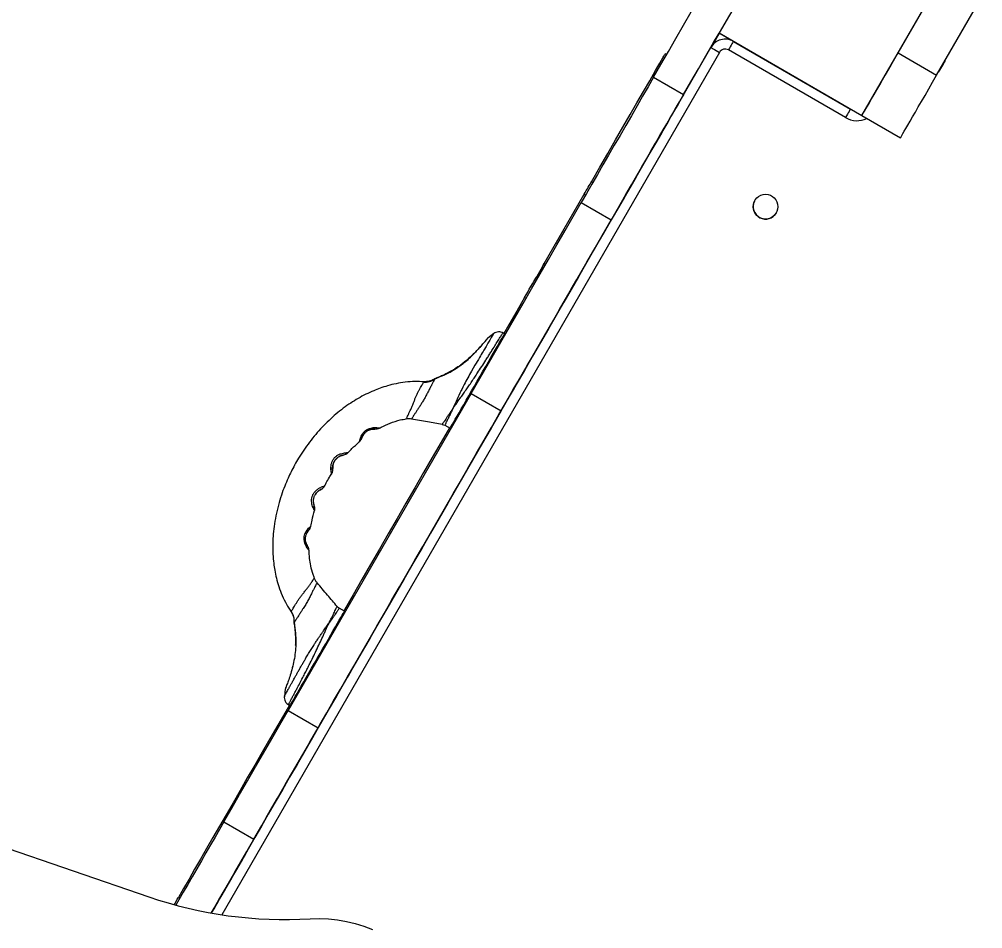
# Model space of a CAD drawing. Header units: millimetres. Extents: x -9848 to 7178, y -5300 to 6667.
# Drawn here: x -106 to 478, y -918 to -366 of the extents above; entities that cross this region are included whole.
import ezdxf

# ---------------------------------------------------------------- set-up
doc = ezdxf.new("R2010")
doc.units = ezdxf.units.MM
for name, color, linetype in [('DIKOM_ОБЪЕКТ', 7, 'Continuous'), ('DIKOM_РАЗМЕР_ЗОНА', 7, 'Continuous'), ('DIKOM_РАЗМЕР_ОБЪЕКТА', 7, 'Continuous')]:
    doc.layers.add(name, color=color, linetype=linetype)
doc.styles.add('style1', font='arial.ttf', dxfattribs={"width": 0.8})
doc.dimstyles.new('1-50', dxfattribs={"dimtxt": 300, "dimasz": 200, "dimexe": 100, "dimexo": 0, "dimgap": 100, "dimtad": 0, "dimdec": 0, "dimtxsty": 'style1', "dimcen": 0, "dimclrd": 7, "dimclre": 7, "dimadec": 1, "dimazin": 2, "dimtfac": 1, "dimtdec": 0, "dimtmove": 1, "dimatfit": 3, "dimfxl": 0, "dimlwd": 25, "dimlwe": 18, "dimarcsym": 0})

# ---------------------------------------------------------------- blocks, each defined once
blk = doc.blocks.new('*D21')
at = {"layer": 'Defpoints', "color": 0, "transparency": 16777216}
for p in [(4614.21, 781.12), (-7848.5, -207.21), (-7848.5, -4134.17)]:
    blk.add_point(p, dxfattribs=at)
at = {"layer": 'DIKOM_РАЗМЕР_ОБЪЕКТА', "color": 7, "lineweight": 18, "transparency": 16777216}
for p, q in [((4614.21, 781.12), (4614.21, -4234.17)), ((-7848.5, -207.21), (-7848.5, -4234.17))]:
    blk.add_line(p, q, dxfattribs=at)
at = {"layer": 'DIKOM_РАЗМЕР_ОБЪЕКТА', "color": 7, "lineweight": 25, "transparency": 16777216}
for p, q in [((-7648.5, -4134.17), (-2616.89, -4134.17)), ((4414.21, -4134.17), (-1537.11, -4134.17))]:
    blk.add_line(p, q, dxfattribs=at)
at = {"layer": 'DIKOM_РАЗМЕР_ОБЪЕКТА', "color": 7, "transparency": 16777216}
for points in [[(-7648.5, -4100.84), (-7648.5, -4167.51), (-7848.5, -4134.17)], [(4414.21, -4100.84), (4414.21, -4167.51), (4614.21, -4134.17)]]:
    blk.add_solid(points, dxfattribs=at)
at = {"layer": 'DIKOM_РАЗМЕР_ОБЪЕКТА', "color": 0, "transparency": 16777216, "insert": (-2077, -4134.17), "char_height": 300, "attachment_point": 5, "style": 'style1'}
blk.add_mtext('12450', dxfattribs=at)
blk = doc.blocks.new('*D19')
at = {"layer": 'Defpoints', "color": 0, "transparency": 16777216}
for p in [(6614.21, 297.4), (-9848.5, -323.22), (6614.21, -5102.94)]:
    blk.add_point(p, dxfattribs=at)
at = {"layer": 'DIKOM_РАЗМЕР_ЗОНА', "color": 7, "lineweight": 18, "transparency": 16777216}
for p, q in [((6614.21, 297.4), (6614.21, -5202.94)), ((-9848.5, -323.22), (-9848.5, -5202.94))]:
    blk.add_line(p, q, dxfattribs=at)
at = {"layer": 'DIKOM_РАЗМЕР_ЗОНА', "color": 7, "lineweight": 25, "transparency": 16777216}
for p, q in [((-9648.5, -5102.94), (-2606.89, -5102.94)), ((6414.21, -5102.94), (-1527.11, -5102.94))]:
    blk.add_line(p, q, dxfattribs=at)
at = {"layer": 'DIKOM_РАЗМЕР_ЗОНА', "color": 7, "transparency": 16777216}
for points in [[(-9648.5, -5069.6), (-9648.5, -5136.27), (-9848.5, -5102.94)], [(6414.21, -5069.6), (6414.21, -5136.27), (6614.21, -5102.94)]]:
    blk.add_solid(points, dxfattribs=at)
at = {"layer": 'DIKOM_РАЗМЕР_ЗОНА', "color": 0, "transparency": 16777216, "insert": (-2067, -5102.94), "char_height": 300, "attachment_point": 5, "style": 'style1'}
blk.add_mtext('16450', dxfattribs=at)

msp = doc.modelspace()

# ---------------------------------------------------------------- linework, layer by layer
at = {"layer": 'DIKOM_ОБЪЕКТ', "color": 7, "linetype": 'Continuous', "lineweight": 15}
for p, q in [((426.64, -386.88), (658.79, 15.22)), ((450.02, -400.38), (678.18, -5.19)), ((368.15, -288.17), (318.15, -374.78)), ((404.76, -424.78), (454.76, -338.17)), ((318.1, -374.87), (313.12, -383.5)), ((318.15, -374.78), (318.1, -374.87)), ((318.1, -374.87), (326.62, -379.78)), ((318.15, -374.78), (404.76, -424.78)), ((10.27, -908.06), (313.11, -383.52)), ((394.78, -426.06), (323.77, -385.06)), ((326.77, -379.86), (397.78, -420.86)), ((318.3, -386.52), (16.6, -909.09)), ((286.27, -388), (285.41, -387.5)), ((426.64, -386.88), (450.02, -400.38)), ((278.39, -401.64), (296.58, -412.14)), ((279.63, -397.51), (280.49, -398.01)), ((294.58, -415.62), (294.58, -415.62)), ((404.76, -424.78), (404.71, -424.87)), ((404.71, -424.86), (404.75, -424.79)), ((404.71, -424.86), (428.09, -438.36)), ((404.75, -424.79), (428.13, -438.29)), ((428.09, -438.36), (428.13, -438.29)), ((240.68, -464.97), (241.54, -465.47)), ((212.16, -514.37), (236.34, -472.48)), ((236.34, -472.48), (237.21, -472.98)), ((234.56, -477.56), (252.75, -488.06)), ((211.75, -515.07), (212.62, -515.57)), ((213.02, -514.87), (212.16, -514.37)), ((208.43, -522.82), (207.57, -522.32)), ((200.24, -535.01), (201.1, -535.51)), ((181.48, -556.94), (177.88, -559.69)), ((188.03, -557.17), (187.02, -556.58)), ((139.03, -586.38), (139.24, -586.11)), ((167.75, -593.29), (56.82, -785.43)), ((167.75, -593.29), (185.93, -603.79)), ((185.93, -603.79), (75, -795.93)), ((156.66, -602.49), (156.59, -602.61)), ((131.84, -608.55), (131.84, -608.54)), ((150.27, -611.96), (151.89, -612.51)), ((150.28, -611.92), (150.29, -611.9)), ((151.88, -612.51), (155.03, -614.32)), ((100.18, -622.34), (100.18, -622.32)), ((84.9, -634.37), (84.81, -634.53)), ((84.89, -634.36), (85.25, -633.84)), ((68.31, -677.58), (68.95, -676.62)), ((70.6, -673.62), (70.55, -673.66)), ((74.42, -708), (74.43, -707.98)), ((86.57, -722.27), (86.56, -722.28)), ((91.03, -725.17), (87.88, -723.36)), ((60.56, -732.52), (60.52, -732.2)), ((81.67, -732.38), (81.6, -732.5)), ((61.36, -745), (61.33, -745.95)), ((59.52, -758.47), (59.3, -759.44)), ((55.14, -772.27), (54.56, -776.76)), ((57.02, -781.75), (58.03, -782.33)), ((56.82, -785.43), (75, -795.93)), ((-173.34, -848.13), (-27.69, -898.24)), ((17.94, -852.77), (36.12, -863.27)), ((-9.69, -898.62), (-8.83, -899.12))]:
    msp.add_line(p, q, dxfattribs=at)
at = {"layer": 'DIKOM_ОБЪЕКТ', "color": 7, "linetype": 'Continuous', "lineweight": 15, "flags": 128}
for points in [[(278.39, -401.64), (282.88, -393.88), (287.41, -386.02), (291.99, -378.1), (296.6, -370.1), (301.25, -362.05), (305.93, -353.95), (310.62, -345.82), (315.34, -337.66)], [(296.58, -412.14), (301.06, -404.38), (305.6, -396.53), (310.18, -388.6), (314.79, -380.6), (318.15, -374.79)], [(313.11, -383.52), (313.21, -383.58), (313.5, -383.75), (313.98, -384.03), (314.63, -384.4), (315.42, -384.86), (316.31, -385.38), (317.29, -385.94), (318.3, -386.52)], [(326.77, -379.86), (326.71, -379.96), (326.54, -380.26), (326.26, -380.74), (325.89, -381.39), (325.43, -382.17), (324.91, -383.07), (324.35, -384.05), (323.77, -385.06)], [(279.63, -397.51), (281.01, -395.12), (282.21, -393.04), (283.22, -391.3), (284.04, -389.87), (284.67, -388.78), (285.11, -388.02), (285.35, -387.6), (285.41, -387.5)], [(404.75, -424.79), (404.84, -424.63), (405.12, -424.15), (405.58, -423.35), (406.22, -422.24), (407.04, -420.81), (408.04, -419.08), (409.22, -417.05), (410.56, -414.73), (412.06, -412.12), (413.72, -409.24), (415.54, -406.1), (417.5, -402.71), (419.6, -399.07), (421.82, -395.22), (424.17, -391.15), (426.64, -386.88)], [(451.1, -398.52), (451.19, -398.36), (451.44, -397.91), (451.85, -397.21), (452.37, -396.32), (452.95, -395.31), (453.54, -394.28), (454.1, -393.32), (454.56, -392.51), (454.9, -391.93), (455.07, -391.63), (455.07, -391.63), (454.9, -391.93), (454.56, -392.51), (454.1, -393.32), (453.54, -394.28), (452.95, -395.31), (452.37, -396.32), (451.85, -397.21), (451.44, -397.91), (451.19, -398.36), (451.1, -398.52)], [(451.13, -398.46), (451.22, -398.3), (451.48, -397.86), (451.88, -397.15), (452.4, -396.26), (452.98, -395.25), (453.57, -394.22), (454.13, -393.26), (454.59, -392.45), (454.93, -391.87), (455.11, -391.57), (455.11, -391.57), (454.93, -391.87), (454.59, -392.46), (454.13, -393.26), (453.57, -394.22), (452.98, -395.25), (452.4, -396.26), (451.88, -397.15), (451.48, -397.86), (451.22, -398.3), (451.13, -398.46)], [(278.39, -401.64), (275.1, -407.34), (271.76, -413.13), (268.37, -419), (264.95, -424.92), (261.51, -430.89), (258.06, -436.87), (254.61, -442.84), (251.17, -448.8), (247.75, -454.71), (244.38, -460.56), (241.04, -466.34), (237.77, -472.01), (234.56, -477.56)], [(240.68, -464.97), (245.75, -456.19), (250.64, -447.72), (255.34, -439.57), (259.86, -431.75), (264.2, -424.24), (268.34, -417.06), (272.3, -410.21), (276.06, -403.69), (279.63, -397.51)], [(428.13, -438.29), (428.22, -438.13), (428.5, -437.65), (428.96, -436.85), (429.6, -435.74), (430.43, -434.31), (431.43, -432.58), (432.6, -430.55), (433.94, -428.23), (435.44, -425.62), (437.11, -422.74), (438.92, -419.6), (440.88, -416.21), (442.98, -412.57), (445.21, -408.72), (447.56, -404.65), (450.02, -400.38)], [(238.25, -513.17), (242.5, -505.81), (246.62, -498.68), (250.6, -491.79), (254.43, -485.14), (258.12, -478.75), (261.66, -472.62), (265.05, -466.75), (268.28, -461.16), (271.36, -455.83), (274.27, -450.78), (277.02, -446.02), (279.61, -441.54), (282.03, -437.35), (284.28, -433.46), (286.35, -429.86), (288.26, -426.56), (289.99, -423.57), (291.54, -420.88), (292.91, -418.5), (294.11, -416.43), (295.12, -414.67), (295.96, -413.23), (296.61, -412.1)], [(296.58, -412.14), (293.29, -417.84), (289.95, -423.63), (286.56, -429.5), (283.14, -435.42), (279.7, -441.39), (276.24, -447.37), (272.79, -453.34), (269.36, -459.3), (265.94, -465.21), (262.56, -471.06), (259.23, -476.84), (255.95, -482.51), (252.75, -488.06)], [(296.61, -412.1), (296.77, -411.82), (296.81, -411.75), (296.73, -411.88), (296.54, -412.22), (296.22, -412.77), (295.79, -413.52), (295.24, -414.47), (294.58, -415.62)], [(294.58, -415.62), (292.93, -418.48), (291.11, -421.63), (289.12, -425.06), (286.97, -428.78), (284.67, -432.78), (282.2, -437.06), (279.58, -441.6), (276.8, -446.41), (273.88, -451.47), (270.81, -456.79), (267.59, -462.36), (264.24, -468.16), (260.75, -474.2), (257.13, -480.47), (253.38, -486.96), (249.51, -493.67), (245.52, -500.58), (241.42, -507.69), (237.21, -514.98), (232.89, -522.46), (228.47, -530.12), (223.95, -537.94), (219.35, -545.92), (214.66, -554.04), (209.89, -562.3), (205.04, -570.69), (200.13, -579.21), (195.15, -587.83), (190.11, -596.55), (185.03, -605.36), (179.89, -614.26), (174.71, -623.23), (169.5, -632.25), (164.26, -641.33), (158.99, -650.45), (153.71, -659.6), (148.42, -668.77), (143.12, -677.95), (137.82, -687.14), (132.52, -696.31), (127.24, -705.46), (121.97, -714.58), (116.73, -723.65), (111.52, -732.68), (106.34, -741.65), (101.21, -750.54), (96.12, -759.36), (91.08, -768.08), (86.1, -776.7), (81.19, -785.21), (76.35, -793.6), (71.58, -801.87), (66.89, -809.99), (62.28, -817.97), (57.77, -825.79), (53.35, -833.44), (49.03, -840.92), (44.81, -848.22), (40.71, -855.33), (36.72, -862.24), (32.85, -868.94), (29.1, -875.43), (25.48, -881.7), (22, -887.74), (18.64, -893.55), (15.43, -899.11), (12.36, -904.43), (10.27, -908.06)], [(397.78, -420.86), (397.72, -420.96), (397.55, -421.26), (397.27, -421.74), (396.9, -422.39), (396.45, -423.17), (395.93, -424.07), (395.37, -425.05), (394.78, -426.06)], [(236.34, -472.48), (237, -471.35), (237.64, -470.24), (238.26, -469.16), (238.85, -468.14), (239.39, -467.2), (239.88, -466.35), (240.32, -465.6), (240.68, -464.97)], [(167.75, -593.29), (173.02, -584.16), (178.29, -575.04), (183.55, -565.92), (188.81, -556.81), (194.04, -547.74), (199.26, -538.71), (204.44, -529.73), (209.59, -520.81), (214.7, -511.97), (219.75, -503.21), (224.75, -494.55), (229.69, -486), (234.56, -477.56)], [(185.93, -603.79), (191.2, -594.66), (196.47, -585.54), (201.74, -576.42), (206.99, -567.31), (212.23, -558.24), (217.45, -549.21), (222.63, -540.23), (227.78, -531.31), (232.88, -522.47), (237.94, -513.71), (242.94, -505.05), (247.88, -496.5), (252.75, -488.06)], [(48.02, -842.66), (51.14, -837.26), (54.39, -831.64), (57.76, -825.8), (61.25, -819.75), (64.86, -813.5), (68.58, -807.06), (72.4, -800.44), (76.32, -793.64), (80.34, -786.68), (84.45, -779.56), (88.64, -772.31), (92.91, -764.92), (97.25, -757.4), (101.65, -749.78), (106.11, -742.05), (110.62, -734.23), (115.18, -726.33), (119.78, -718.37), (124.41, -710.34), (129.07, -702.27), (133.75, -694.17), (138.44, -686.04), (143.14, -677.91), (147.84, -669.77), (152.53, -661.64), (157.21, -653.54), (161.87, -645.47), (166.5, -637.45), (171.1, -629.48), (175.66, -621.58), (180.17, -613.77), (184.64, -606.04), (189.04, -598.41), (193.38, -590.9), (197.64, -583.51), (201.83, -576.25), (205.94, -569.14), (209.96, -562.18), (213.88, -555.39), (217.7, -548.76), (221.42, -542.32), (225.03, -536.08), (228.52, -530.03), (231.89, -524.19), (235.14, -518.57), (238.25, -513.17)], [(211.75, -515.07), (209.99, -518.12), (208.41, -520.86), (207.57, -522.32)], [(211.75, -515.07), (212.05, -514.56), (212.16, -514.37), (212.16, -514.37)], [(200.24, -535.01), (201.14, -533.45), (202.1, -531.79), (203.08, -530.09), (204.04, -528.43), (204.94, -526.87), (205.75, -525.47), (206.44, -524.28), (206.98, -523.34), (207.35, -522.69), (207.54, -522.36), (207.57, -522.32)], [(200.24, -535.01), (195.46, -543.3), (190.6, -551.72), (187.59, -556.92)], [(155.03, -614.32), (155.03, -614.32), (155.12, -614.17), (155.39, -613.7), (155.83, -612.92), (156.45, -611.85), (157.24, -610.49), (158.18, -608.86), (159.27, -606.98), (160.49, -604.86), (161.83, -602.54), (163.28, -600.03), (164.82, -597.36), (166.43, -594.57), (168.1, -591.68), (169.8, -588.73), (171.53, -585.74), (173.25, -582.75), (174.96, -579.8), (176.63, -576.91), (178.24, -574.12), (179.78, -571.45), (181.23, -568.94), (182.57, -566.62), (183.79, -564.5), (184.88, -562.62), (185.82, -560.99), (186.6, -559.63), (187.22, -558.56), (187.67, -557.79), (187.94, -557.32), (188.03, -557.17)], [(181.48, -556.94), (181.47, -556.95), (181.4, -557.07), (181.16, -557.47), (180.62, -558.37), (180.02, -559.38), (179.15, -560.83), (177.97, -562.79), (176.86, -564.66), (175.52, -566.89), (175.03, -567.72), (174.51, -568.59), (173.97, -569.51), (173.4, -570.47), (172.8, -571.48), (172.17, -572.54), (170.11, -576.06), (167.96, -579.8), (167.41, -580.77), (166.86, -581.75), (166.31, -582.73), (165.77, -583.73), (165.23, -584.72), (164.69, -585.73), (164.15, -586.75), (163.62, -587.77), (162.74, -589.5), (162.12, -590.74), (161.75, -591.49), (161.66, -591.68), (161.63, -591.73), (161.63, -591.75), (161.63, -591.75), (161.63, -591.75), (161.62, -591.75), (161.62, -591.75), (161.62, -591.75), (161.62, -591.75), (161.62, -591.75), (161.62, -591.75), (161.05, -592.94), (160.32, -594.5), (159.81, -595.59), (159.29, -596.73), (158.65, -598.12), (157.97, -599.61), (157.59, -600.45), (157.17, -601.36), (157.08, -601.57), (157, -601.75), (156.86, -602.04), (156.82, -602.12), (156.76, -602.27), (156.71, -602.38), (156.66, -602.49)], [(163.66, -574.47), (163.61, -574.37), (163.61, -574.35)], [(191.4, -594.33), (191.49, -594.16), (191.76, -593.69), (192.19, -592.96), (192.72, -592.04), (193.29, -591.05), (193.85, -590.08), (194.33, -589.24), (194.68, -588.63), (194.87, -588.31), (194.87, -588.31), (194.68, -588.63), (194.33, -589.25), (193.85, -590.08), (193.29, -591.05), (192.72, -592.04), (192.19, -592.96), (191.76, -593.69), (191.49, -594.16), (191.4, -594.33)], [(154.59, -614.07), (149.59, -622.74), (144.28, -631.93), (138.96, -641.16), (133.61, -650.42), (128.25, -659.7), (122.89, -668.98), (117.54, -678.26), (112.18, -687.53), (106.84, -696.78), (101.52, -705.99), (96.23, -715.17), (90.96, -724.29), (90.59, -724.92)], [(69.46, -688.08), (69.34, -687.94), (68.97, -687.51), (68.45, -686.81), (67.83, -685.84), (67.22, -684.59), (66.75, -683.12), (66.53, -681.53), (66.64, -679.9), (67.05, -678.35), (67.72, -676.94), (68.51, -675.76), (69.28, -674.85), (69.92, -674.21), (70.6, -673.62), (70.6, -673.62)], [(58.03, -782.33), (58.03, -782.33), (58.12, -782.17), (58.39, -781.71), (58.83, -780.93), (59.45, -779.86), (60.24, -778.5), (61.18, -776.87), (62.27, -774.99), (63.49, -772.87), (64.83, -770.55), (66.28, -768.04), (67.82, -765.37), (69.43, -762.58), (71.1, -759.69), (72.8, -756.74), (74.53, -753.75), (76.25, -750.76), (77.96, -747.81), (79.63, -744.92), (81.24, -742.13), (82.78, -739.46), (84.23, -736.95), (85.57, -734.63), (86.79, -732.51), (87.88, -730.63), (88.82, -729), (89.6, -727.64), (90.22, -726.57), (90.67, -725.8), (90.94, -725.33), (91.03, -725.17)], [(61.35, -745.72), (61.38, -745.6), (61.5, -745.46)], [(91.4, -767.53), (91.49, -767.37), (91.76, -766.89), (92.19, -766.16), (92.72, -765.25), (93.29, -764.25), (93.85, -763.28), (94.33, -762.45), (94.68, -761.84), (94.87, -761.51), (94.87, -761.51), (94.68, -761.84), (94.33, -762.45), (93.85, -763.29), (93.29, -764.25), (92.72, -765.25), (92.19, -766.16), (91.76, -766.89), (91.49, -767.37), (91.4, -767.53)], [(57.59, -782.08), (55.4, -785.88), (50.58, -794.24), (45.83, -802.46), (41.16, -810.54), (36.59, -818.47), (32.11, -826.23), (27.72, -833.82), (23.44, -841.23), (19.27, -848.46), (15.22, -855.49), (11.27, -862.31), (7.45, -868.93), (3.76, -875.33), (0.19, -881.5), (-3.24, -887.45), (-6.54, -893.16), (-9.69, -898.62)], [(17.94, -852.77), (22.66, -844.59), (27.43, -836.33), (32.25, -827.99), (37.1, -819.57), (42, -811.1), (46.92, -802.57), (51.86, -794.01), (56.82, -785.43)], [(36.12, -863.27), (40.84, -855.09), (45.61, -846.83), (50.43, -838.49), (55.29, -830.07), (60.18, -821.6), (65.1, -813.07), (70.05, -804.51), (75, -795.93)], [(10.27, -908.06), (11.98, -905.08), (14.9, -900.03), (17.98, -894.7), (21.21, -889.1), (24.6, -883.23), (28.14, -877.09), (31.83, -870.7), (35.67, -864.06), (39.65, -857.16), (43.77, -850.03), (48.02, -842.66)], [(17.94, -852.77), (15.28, -857.37), (12.57, -862.06), (9.82, -866.82), (7.05, -871.62), (4.27, -876.44), (1.49, -881.25), (-1.27, -886.04), (-4.01, -890.78), (-6.7, -895.45), (-9.34, -900.01), (-11.23, -903.28)], [(36.12, -863.27), (33.47, -867.87), (30.76, -872.56), (28.01, -877.32), (25.24, -882.12), (22.46, -886.94), (19.68, -891.75), (16.91, -896.54), (14.18, -901.28), (11.48, -905.95), (10.27, -908.06)], [(-12.22, -903.01), (-11.93, -902.51), (-11.08, -901.02), (-10.32, -899.71), (-9.69, -898.62)], [(70.16, -911.58), (75.75, -911.45), (81.31, -911.67), (86.81, -912.24), (92.25, -913.16), (97.59, -914.43), (102.83, -916.04), (107.93, -917.99)]]:
    msp.add_lwpolyline(points, dxfattribs=at)
at = {"layer": 'DIKOM_ОБЪЕКТ', "color": 7, "linetype": 'Continuous', "lineweight": 15}
msp.add_circle((346.29, -480.05), 7.5, dxfattribs=at)
for centre, radius, start, end in [((321.77, -388.52), 10, 60, 150), ((321.77, -388.52), 4, 60, 150), ((401.78, -413.94), 14, 240, 295.16251), ((346.29, -480.05), 7.5, 153.47893, 331.18119), ((187.78, -557.6), 0.5, 330, 60), ((139.81, -576.45), 9.96, 265.50407, 306.73839), ((155.28, -613.89), 0.5, 240, 328.48568), ((98.82, -617.67), 3.58, 298.4097, 335.13024), ((80.85, -636.9), 3.17, 309.04338, 353.39585), ((68.46, -661.62), 4.24, 336.70899, 16.23546), ((65.71, -672.77), 4.97, 317.14859, 350.17348), ((50.62, -730.93), 9.95, 353.25978, 34.49988), ((90.78, -725.61), 0.5, 331.44394, 60), ((58.28, -781.9), 0.5, 240, 328.59272), ((55.25, -655.43), 256.59, 251.13965, 273.3322)]:
    msp.add_arc(centre, radius, start, end, dxfattribs=at)
for points, knots in [([(156.66, -602.49), (157.37, -601.49), (158.79, -599.48), (160.94, -596.44), (162.93, -593.62), (164.67, -591.13), (166.45, -588.56), (168.22, -585.98), (169.98, -583.35), (171.99, -580.33), (174.24, -576.89), (176.36, -573.6), (178.09, -570.89), (179.46, -568.72), (181.02, -566.24), (182.67, -563.6), (184.06, -561.36), (185.06, -559.75), (185.75, -558.63), (186.4, -557.59), (186.91, -556.76), (186.98, -556.64), (187.02, -556.58)], [0, 0, 0, 0, 0.062666, 0.12537, 0.166921, 0.210255, 0.250367, 0.292771, 0.334412, 0.37529, 0.436496, 0.500017, 0.538704, 0.578562, 0.619591, 0.683299, 0.749642, 0.790242, 0.831295, 0.872803, 0.93589, 1, 1, 1, 1]), ([(177.32, -560.38), (177.28, -560.43), (177.19, -560.54), (176.43, -561.44), (175.24, -562.85), (173.6, -564.73), (171.57, -566.96), (169.19, -569.41), (166.52, -571.94), (164.58, -573.55), (163.61, -574.35)], [0, 0, 0, 0, 0.123217, 0.248735, 0.374693, 0.500488, 0.62555, 0.750924, 0.875433, 1, 1, 1, 1]), ([(163.66, -574.47), (164.68, -573.61), (166.72, -571.91), (169.51, -569.2), (172, -566.59), (174.13, -564.21), (175.83, -562.21), (177.05, -560.73), (177.79, -559.82), (177.85, -559.74), (177.88, -559.7)], [0, 0, 0, 0, 0.12482, 0.249909, 0.37614, 0.502302, 0.629222, 0.756569, 0.883487, 1, 1, 1, 1]), ([(167.77, -593.24), (167.84, -593.12), (168.56, -591.89), (169.96, -589.45), (171.96, -585.99), (173.96, -582.52), (175.97, -579.04), (177.81, -575.85), (179.45, -573.02), (180.88, -570.55), (182.23, -568.21), (183.89, -565.34), (185.3, -562.89), (186.41, -560.96), (187.16, -559.67), (187.75, -558.65), (188.14, -557.97), (188.19, -557.89), (188.21, -557.85)], [0, 0, 0, 0, 0.007154, 0.075806, 0.14239, 0.20898, 0.277634, 0.348211, 0.403392, 0.458567, 0.514923, 0.57127, 0.683824, 0.739006, 0.794179, 0.864764, 0.933413, 1, 1, 1, 1]), ([(177.9, -559.67), (177.79, -559.77), (177.56, -559.97), (177.41, -560.23), (177.33, -560.37)], [0, 0, 0, 0, 0.477193, 1, 1, 1, 1]), ([(187.24, -556.71), (186.8, -556.48), (185.89, -556), (184.33, -555.84), (182.77, -556.12), (181.9, -556.67), (181.47, -556.94)], [0, 0, 0, 0, 0.24288, 0.498219, 0.754632, 1, 1, 1, 1]), ([(163.61, -574.35), (162.95, -574.87), (161.7, -575.85), (159.62, -577.31), (157.56, -578.63), (155.63, -579.74), (154.12, -580.55), (152.58, -581.33), (150.71, -582.22), (148.93, -583.01), (147.52, -583.61), (146.55, -584.02), (145.83, -584.33), (145.73, -584.37), (145.68, -584.39)], [0, 0, 0, 0, 0.081738, 0.156361, 0.253153, 0.333241, 0.396604, 0.4476, 0.537892, 0.660564, 0.733503, 0.814859, 0.903408, 1, 1, 1, 1]), ([(145.77, -584.43), (146.12, -584.28), (146.82, -584), (148.57, -583.27), (150.67, -582.37), (153.06, -581.25), (155.63, -579.92), (158.3, -578.34), (161.01, -576.53), (162.78, -575.16), (163.66, -574.47)], [0, 0, 0, 0, 0.127623, 0.254178, 0.380616, 0.505084, 0.629623, 0.752878, 0.876453, 1, 1, 1, 1]), ([(139.24, -586.15), (137.44, -586.05), (133.65, -585.86), (127.97, -586.3), (122.4, -587.2), (117.31, -588.46), (112.79, -589.92), (108.38, -591.64), (103.94, -593.69), (99.29, -596.19), (94.73, -599.02), (88.68, -603.28), (81.39, -609.45), (74.71, -616.5), (69.76, -622.68), (66.32, -627.48), (63.33, -632.13), (60.8, -636.5), (58.68, -640.57), (56.67, -644.81), (54.66, -649.55), (52.68, -654.99), (50.87, -660.97), (49.36, -667.32), (48.3, -673.59), (47.69, -679.59), (47.45, -685.19), (47.57, -690.7), (48.01, -695.75), (48.73, -700.57), (49.73, -705.3), (51.2, -710.4), (53.22, -715.72), (55.68, -720.88), (57.75, -724.08), (58.73, -725.59)], [0, 0, 0, 0, 0.02813, 0.059325, 0.08892, 0.116405, 0.141296, 0.163124, 0.190549, 0.217773, 0.245753, 0.274419, 0.33356, 0.394836, 0.426052, 0.457468, 0.487199, 0.512645, 0.536362, 0.558941, 0.586182, 0.616848, 0.649501, 0.683878, 0.718972, 0.748973, 0.778214, 0.806618, 0.835117, 0.857524, 0.882871, 0.910692, 0.940512, 0.971832, 1, 1, 1, 1]), ([(145.77, -584.43), (145.64, -584.67), (145.39, -585.14), (144.69, -586.44), (143.81, -588.12), (142.77, -590.14), (141.63, -592.35), (140.46, -594.59), (139.28, -596.74), (138.09, -598.74), (136.91, -600.62), (135.75, -602.38), (134.67, -604.01), (133.71, -605.48), (132.92, -606.73), (132.33, -607.69), (131.95, -608.35), (131.88, -608.48), (131.84, -608.55)], [0, 0, 0, 0, 0.080361, 0.158533, 0.23219, 0.300308, 0.361924, 0.417751, 0.470232, 0.52171, 0.573678, 0.627956, 0.684912, 0.744246, 0.80642, 0.869829, 0.934632, 1, 1, 1, 1]), ([(133.58, -596.99), (133.82, -596.41), (134.32, -595.22), (135.13, -593.5), (135.98, -591.84), (136.81, -590.3), (137.59, -588.92), (138.24, -587.77), (138.74, -586.88), (138.93, -586.54), (139.03, -586.38)], [0, 0, 0, 0, 0.099157, 0.20318, 0.314649, 0.435176, 0.565599, 0.704018, 0.849957, 1, 1, 1, 1]), ([(145.33, -584.57), (144.38, -585.07), (142.47, -586.07), (140.31, -586.1), (139.24, -586.11)], [0, 0, 0, 0, 0.500005, 1, 1, 1, 1]), ([(145.33, -584.57), (145.33, -584.57), (145.21, -584.57), (145.49, -584.5), (145.77, -584.43)], [0, 0, 0, 0, 0.000508, 1, 1, 1, 1]), ([(145.68, -584.39), (145.59, -584.42), (145.47, -584.47), (145.37, -584.54), (145.34, -584.56)], [0, 0, 0, 0, 0.772484, 1, 1, 1, 1]), ([(128.4, -608.53), (128.4, -608.53), (128.35, -608.62), (128.52, -608.32), (128.91, -607.62), (129.54, -606.42), (130.29, -604.88), (131.11, -603.08), (131.94, -601.11), (132.74, -599.05), (133.3, -597.66), (133.58, -596.99)], [0, 0, 0, 0, 0.002641, 0.149614, 0.294719, 0.434826, 0.568652, 0.69176, 0.803264, 0.90468, 1, 1, 1, 1]), ([(156.59, -602.61), (156.29, -603.04), (155.75, -603.82), (154.87, -605.12), (153.89, -606.55), (152.86, -608.07), (151.95, -609.41), (151.23, -610.49), (150.71, -611.28), (150.36, -611.79), (150.31, -611.87), (150.28, -611.92)], [0, 0, 0, 0, 0.07917, 0.141285, 0.251764, 0.3762, 0.500379, 0.625763, 0.750539, 0.874846, 1, 1, 1, 1]), ([(156.59, -602.61), (156.59, -602.61), (156.57, -602.68), (156.47, -602.88), (156.04, -603.81), (155.41, -605.13), (154.67, -606.68), (154.07, -607.93), (153.55, -609.03), (153.09, -609.97), (152.72, -610.74), (152.41, -611.38), (152.14, -611.96), (151.92, -612.41), (151.89, -612.47), (151.88, -612.51)], [0, 0, 0, 0, 0.001044, 0.00964, 0.033851, 0.15133, 0.239179, 0.330893, 0.418374, 0.500449, 0.589414, 0.667639, 0.750686, 0.876106, 1, 1, 1, 1]), ([(112.17, -614.29), (112.54, -614.08), (114.63, -612.91), (118.84, -611.11), (123.89, -609.33), (127.23, -608.84), (128.42, -608.66)], [0, 0, 0, 0, 0.074735, 0.415291, 0.792167, 1, 1, 1, 1]), ([(128.37, -608.54), (128.95, -608.47), (130.12, -608.32), (131.27, -608.48), (131.85, -608.56)], [0, 0, 0, 0, 0.499999, 1, 1, 1, 1]), ([(131.71, -608.54), (134.95, -609.13), (141.14, -610.25), (147.33, -611.38), (150.28, -611.92)], [0, 0, 0, 0, 0.522794, 1, 1, 1, 1]), ([(100.52, -620.82), (100.63, -620.47), (100.84, -619.8), (101.42, -618.52), (102.25, -617.2), (103.37, -615.98), (104.74, -615), (106.27, -614.33), (107.81, -613.98), (109.23, -613.88), (110.42, -613.93), (111.33, -614.04), (111.9, -614.15), (112.25, -614.23), (112.15, -614.2), (112.11, -614.2)], [0, 0, 0, 0, 0.085695, 0.166291, 0.241124, 0.310733, 0.377804, 0.446177, 0.519631, 0.598901, 0.682918, 0.770118, 0.858612, 0.947166, 1, 1, 1, 1]), ([(101.94, -619.43), (102.02, -619.25), (102.17, -618.93), (102.4, -618.53), (102.51, -618.34)], [0, 0, 0, 0, 0.52624, 1, 1, 1, 1]), ([(102.07, -619.18), (102.16, -618.99), (102.29, -618.71), (102.58, -618.23), (102.93, -617.71), (103.43, -617.11), (104.1, -616.5), (104.66, -616.07), (105.26, -615.7), (105.87, -615.4), (106.45, -615.18), (107.14, -614.97), (107.72, -614.86), (108.2, -614.8), (108.8, -614.76), (109.34, -614.78), (109.52, -614.8), (109.44, -614.79), (109.23, -614.78), (108.79, -614.78), (108.49, -614.79)], [0, 0, 0, 0, 0.066205, 0.096313, 0.124914, 0.1872, 0.218636, 0.249832, 0.281062, 0.312581, 0.34395, 0.375397, 0.434113, 0.46616, 0.500428, 0.625421, 0.75049, 0.813893, 0.875603, 1, 1, 1, 1]), ([(108.49, -614.79), (108.29, -614.8), (107.88, -614.83), (106.99, -615), (106.04, -615.31), (105.24, -615.71), (104.64, -616.08), (104.08, -616.51), (103.59, -616.96), (103.17, -617.42), (102.73, -617.99), (102.46, -618.41), (102.34, -618.63), (102.33, -618.66)], [0, 0, 0, 0, 0.143199, 0.282804, 0.422991, 0.493814, 0.564019, 0.634383, 0.705314, 0.774734, 0.846894, 0.979095, 1, 1, 1, 1]), ([(108.77, -614.76), (109.48, -614.72), (111.03, -614.64), (111.81, -614.37), (112.23, -614.22)], [0, 0, 0, 0, 0.4594, 1, 1, 1, 1]), ([(93.24, -629.09), (94.01, -628.27), (96.06, -626.06), (98.44, -623.87), (100.07, -622.54), (100.24, -622.41)], [0, 0, 0, 0, 0.348118, 0.933394, 1, 1, 1, 1]), ([(100.16, -622.46), (100.45, -622.12), (101, -621.49), (101.65, -620.07), (101.94, -619.43)], [0, 0, 0, 0, 0.541636, 1, 1, 1, 1]), ([(100.18, -622.32), (100.18, -622.32), (100.18, -622.32), (100.29, -621.7), (100.45, -621.11), (100.52, -620.82)], [0, 0, 0, 0, 0.393127, 0.697594, 1, 1, 1, 1]), ([(82.84, -639.37), (82.82, -638.89), (82.78, -637.97), (82.97, -636.23), (83.48, -634.44), (84.4, -632.76), (85.73, -631.37), (87.3, -630.35), (88.94, -629.69), (90.44, -629.31), (91.66, -629.13), (92.54, -629.06), (93.04, -629.05), (93.25, -629.04), (93.2, -629.04), (93.19, -629.04)], [0, 0, 0, 0, 0.087804, 0.16981, 0.245383, 0.316091, 0.38621, 0.460009, 0.540587, 0.627139, 0.717058, 0.807873, 0.899084, 0.989869, 1, 1, 1, 1]), ([(84.8, -634.53), (84.9, -634.34), (85.13, -633.93), (85.57, -633.31), (86.08, -632.73), (86.64, -632.21), (87.2, -631.79), (87.73, -631.46), (88.35, -631.13), (89.02, -630.87), (89.77, -630.65), (90.28, -630.57), (90.37, -630.55), (90.2, -630.58), (89.88, -630.63), (89.31, -630.8), (88.93, -630.91)], [0, 0, 0, 0, 0.032452, 0.069792, 0.107114, 0.144387, 0.181773, 0.218312, 0.256573, 0.326444, 0.405686, 0.554511, 0.70353, 0.779548, 0.852204, 1, 1, 1, 1]), ([(89.2, -630.8), (89.71, -630.66), (90.63, -630.4), (91.56, -630.17), (92.26, -629.85), (92.77, -629.46), (93.03, -629.23), (93.15, -629.1), (93.21, -629.04)], [0, 0, 0, 0, 0.357905, 0.651512, 0.86224, 0.937637, 0.969803, 1, 1, 1, 1]), ([(83.95, -637.56), (83.97, -637.32), (84.02, -636.87), (84.19, -636.05), (84.46, -635.21), (84.74, -634.64), (84.88, -634.38)], [0, 0, 0, 0, 0.29063, 0.54946, 0.784151, 1, 1, 1, 1]), ([(84.1, -636.53), (84.06, -636.8), (83.96, -637.38), (83.95, -638.13), (83.99, -638.66), (84, -638.74), (83.98, -638.57), (83.95, -638.25), (83.98, -637.66), (83.99, -637.27)], [0, 0, 0, 0, 0.089069, 0.195904, 0.396903, 0.597997, 0.700872, 0.799232, 1, 1, 1, 1]), ([(83.99, -637.27), (84.03, -636.99), (84.08, -636.57), (84.26, -635.84), (84.46, -635.26), (84.64, -634.81), (84.79, -634.56), (84.8, -634.53)], [0, 0, 0, 0, 0.410846, 0.598395, 0.778997, 0.974528, 1, 1, 1, 1]), ([(85.25, -633.84), (85.4, -633.6), (85.68, -633.16), (86.24, -632.58), (86.81, -632.07), (87.43, -631.63), (88.17, -631.2), (88.59, -631.05), (88.84, -630.95)], [0, 0, 0, 0, 0.154838, 0.292052, 0.434492, 0.584121, 0.746426, 1, 1, 1, 1]), ([(88.93, -630.91), (88.67, -631.02), (88.16, -631.21), (87.27, -631.73), (86.55, -632.29), (86.05, -632.76), (85.77, -633.1), (85.66, -633.24)], [0, 0, 0, 0, 0.315729, 0.597984, 0.747866, 0.897698, 1, 1, 1, 1]), ([(78.98, -649.31), (79.29, -648.69), (80.19, -646.9), (81.62, -644.42), (82.8, -642.6), (83.26, -641.89)], [0, 0, 0, 0, 0.242486, 0.702658, 1, 1, 1, 1]), ([(83.22, -641.87), (83.22, -641.85), (83.21, -641.81), (83.11, -641.36), (82.96, -640.61), (82.88, -639.78), (82.84, -639.37)], [0, 0, 0, 0, 0.227218, 0.485506, 0.743034, 1, 1, 1, 1]), ([(83.23, -641.88), (83.27, -641.81), (83.36, -641.66), (83.53, -641.35), (83.78, -640.76), (83.92, -640), (83.91, -639.05), (83.94, -638.08), (83.95, -637.56)], [0, 0, 0, 0, 0.030292, 0.062502, 0.137753, 0.347709, 0.642823, 1, 1, 1, 1]), ([(72.36, -663.3), (72.23, -663), (71.96, -662.42), (71.5, -661.09), (71.15, -659.47), (71.04, -657.64), (71.34, -655.76), (72.1, -653.99), (73.25, -652.48), (74.63, -651.3), (76.01, -650.43), (77.22, -649.84), (78.12, -649.49), (78.86, -649.25), (78.86, -649.25), (78.86, -649.25)], [0, 0, 0, 0, 0.081009, 0.160003, 0.234919, 0.30444, 0.368774, 0.431043, 0.495851, 0.566337, 0.642199, 0.72216, 0.803675, 0.885049, 1, 1, 1, 1]), ([(76.07, -651.75), (75.93, -651.83), (75.65, -651.99), (75.03, -652.43), (74.27, -653.11), (73.58, -653.94), (73.25, -654.53), (73.16, -654.69)], [0, 0, 0, 0, 0.244474, 0.461301, 0.690673, 0.920815, 1, 1, 1, 1]), ([(73.19, -654.62), (73.32, -654.4), (73.7, -653.78), (74.28, -653.12), (74.8, -652.64), (75.26, -652.26), (75.75, -651.93), (76.3, -651.62), (76.64, -651.46), (76.65, -651.45), (76.26, -651.65), (76.07, -651.75)], [0, 0, 0, 0, 0.047838, 0.13831, 0.186471, 0.237909, 0.327714, 0.428504, 0.61891, 0.809493, 1, 1, 1, 1]), ([(76.07, -651.75), (76.53, -651.51), (77.13, -651.2), (77.52, -650.95), (77.75, -650.76), (77.82, -650.7), (77.88, -650.65), (77.93, -650.6), (78.09, -650.45), (78.24, -650.3), (78.42, -650.09), (78.6, -649.86), (78.8, -649.57), (78.93, -649.33), (78.99, -649.21)], [0, 0, 0, 0, 0.527133, 0.692446, 0.715102, 0.732135, 0.739483, 0.746549, 0.760829, 0.827049, 0.858097, 0.886714, 0.942467, 1, 1, 1, 1]), ([(72.54, -660.43), (72.49, -660.27), (72.41, -659.97), (72.27, -659.22), (72.19, -658.2), (72.3, -657.04), (72.56, -656.05), (72.83, -655.31), (73.07, -654.85), (73.19, -654.62)], [0, 0, 0, 0, 0.192053, 0.362531, 0.543694, 0.72538, 0.816527, 0.908187, 1, 1, 1, 1]), ([(70.7, -673.69), (70.9, -672.46), (71.42, -669.24), (72.35, -666.12), (72.93, -664.2)], [0, 0, 0, 0, 0.382665, 1, 1, 1, 1]), ([(72.8, -664.16), (72.82, -664.2), (72.88, -664.3), (72.69, -663.97), (72.47, -663.52), (72.36, -663.3)], [0, 0, 0, 0, 0.224042, 0.610082, 1, 1, 1, 1]), ([(72.87, -664.28), (72.9, -664.15), (72.96, -663.96), (73.01, -663.68), (73.04, -663.46), (73.06, -663.25), (73.08, -662.93), (73.07, -662.37), (72.91, -661.64), (72.67, -660.86), (72.54, -660.44)], [0, 0, 0, 0, 0.066489, 0.097522, 0.127802, 0.160309, 0.199408, 0.308826, 0.629791, 1, 1, 1, 1]), ([(68.06, -678.1), (68.08, -678.04), (68.17, -677.81), (68.33, -677.54), (68.58, -677.12), (68.86, -676.73), (69.2, -676.31), (69.29, -676.21), (69.35, -676.15)], [0, 0, 0, 0, 0.031647, 0.125485, 0.225322, 0.409642, 0.613516, 1, 1, 1, 1]), ([(69.35, -676.15), (69.36, -676.14), (69.38, -676.12), (69.24, -676.27), (68.98, -676.58), (68.65, -677), (68.4, -677.44), (68.28, -677.64)], [0, 0, 0, 0, 0.224916, 0.453344, 0.672552, 0.849654, 1, 1, 1, 1]), ([(69.5, -688.11), (69.49, -687.99), (69.48, -687.73), (69.42, -687.37), (69.34, -687.05), (69.21, -686.65), (68.96, -686.09), (68.69, -685.67), (68.28, -684.98), (67.83, -684.03), (67.5, -682.95), (67.35, -681.92), (67.32, -681.08), (67.4, -680.16), (67.6, -679.22), (67.88, -678.43), (68.06, -678.08), (68.13, -677.94)], [0, 0, 0, 0, 0.025431, 0.049602, 0.073706, 0.098844, 0.155574, 0.279271, 0.408064, 0.521854, 0.639068, 0.692324, 0.746986, 0.805987, 0.871047, 0.946112, 1, 1, 1, 1]), ([(68.65, -685.47), (68.66, -685.49), (68.68, -685.51), (68.56, -685.34), (68.35, -685.01), (68.09, -684.5), (67.83, -683.95), (67.68, -683.42), (67.62, -683.2)], [0, 0, 0, 0, 0.201081, 0.405325, 0.601528, 0.759975, 0.901513, 1, 1, 1, 1]), ([(72.79, -704.97), (72.51, -704.29), (71.53, -701.93), (70.61, -697.95), (69.85, -693.01), (69.52, -689.79), (69.54, -688.09), (69.54, -688.08)], [0, 0, 0, 0, 0.128383, 0.441864, 0.704671, 0.997766, 1, 1, 1, 1]), ([(65.29, -715.26), (65.74, -714.69), (66.67, -713.5), (68.05, -711.77), (69.35, -710.06), (70.5, -708.44), (71.46, -707.01), (72.17, -705.9), (72.62, -705.15), (72.67, -705.05), (72.7, -705.01)], [0, 0, 0, 0, 0.095874, 0.19758, 0.309631, 0.433803, 0.568422, 0.709876, 0.855968, 1, 1, 1, 1]), ([(74.44, -707.97), (74.08, -707.51), (73.37, -706.59), (72.92, -705.52), (72.69, -704.98)], [0, 0, 0, 0, 0.500033, 1, 1, 1, 1]), ([(74.43, -707.98), (74.41, -708.01), (74.38, -708.07), (74.25, -708.29), (74.1, -708.55), (73.85, -708.99), (73.44, -709.74), (72.76, -711.03), (71.95, -712.64), (71.14, -714.27), (70.42, -715.7), (69.83, -716.85), (69.22, -718.01), (68.56, -719.21), (67.86, -720.41), (67.13, -721.64), (66.38, -722.86), (65.76, -723.84), (65.28, -724.59), (64.91, -725.17), (64.57, -725.69), (64.2, -726.27), (63.84, -726.83), (63.45, -727.44), (62.98, -728.18), (62.43, -729.03), (61.87, -729.92), (61.32, -730.79), (60.83, -731.58), (60.62, -731.92), (60.51, -732.1)], [0, 0, 0, 0, 0.039361, 0.073568, 0.102322, 0.125377, 0.189212, 0.249996, 0.311995, 0.375379, 0.407588, 0.438157, 0.471336, 0.500886, 0.531633, 0.563549, 0.594681, 0.626068, 0.64186, 0.657492, 0.675401, 0.688503, 0.711366, 0.729457, 0.750954, 0.791033, 0.83246, 0.875348, 0.935645, 1, 1, 1, 1]), ([(86.57, -722.27), (84.63, -719.98), (80.58, -715.21), (76.54, -710.45), (74.44, -707.97)], [0, 0, 0, 0, 0.480365, 1, 1, 1, 1]), ([(58.83, -725.29), (58.92, -725.13), (59.12, -724.79), (59.64, -723.91), (60.31, -722.77), (61.11, -721.42), (62.03, -719.92), (63.04, -718.36), (64.13, -716.79), (64.91, -715.77), (65.29, -715.26)], [0, 0, 0, 0, 0.150736, 0.296062, 0.43364, 0.564288, 0.684858, 0.796706, 0.90021, 1, 1, 1, 1]), ([(81.67, -732.38), (81.89, -731.9), (82.3, -731.05), (82.98, -729.63), (83.73, -728.07), (84.53, -726.41), (85.24, -724.96), (85.81, -723.8), (86.23, -722.95), (86.5, -722.4), (86.55, -722.31), (86.57, -722.27)], [0, 0, 0, 0, 0.079167, 0.141272, 0.251845, 0.376389, 0.500522, 0.625795, 0.750722, 0.875019, 1, 1, 1, 1]), ([(87.88, -723.36), (87.86, -723.39), (87.82, -723.44), (87.53, -723.85), (87.17, -724.38), (86.77, -724.98), (86.21, -725.79), (85.43, -726.94), (84.65, -728.08), (84.09, -728.89), (83.85, -729.24), (83.6, -729.6), (83.34, -729.98), (82.98, -730.5), (82.56, -731.11), (82.12, -731.74), (81.85, -732.13), (81.72, -732.31), (81.68, -732.36), (81.67, -732.38), (81.67, -732.38)], [0, 0, 0, 0, 0.125176, 0.246971, 0.335172, 0.413854, 0.499414, 0.618309, 0.748237, 0.773156, 0.798191, 0.823343, 0.848614, 0.874002, 0.927362, 0.966146, 0.990362, 0.997001, 0.998956, 1, 1, 1, 1]), ([(87.89, -723.36), (87.64, -723.21), (87.16, -722.9), (86.76, -722.47), (86.57, -722.26)], [0, 0, 0, 0, 0.499963, 1, 1, 1, 1]), ([(58.7, -725.61), (58.7, -725.61), (58.65, -725.72), (58.74, -725.51), (58.83, -725.29)], [0, 0, 0, 0, 0.001745, 1, 1, 1, 1]), ([(58.7, -725.61), (59.23, -726.55), (60.28, -728.42), (60.37, -730.58), (60.41, -731.65)], [0, 0, 0, 0, 0.500005, 1, 1, 1, 1]), ([(54.57, -776.75), (54.59, -776.72), (54.63, -776.64), (55.03, -775.92), (55.57, -774.95), (56.16, -773.88), (56.74, -772.85), (57.22, -771.98), (57.56, -771.37), (57.93, -770.71), (58.33, -769.99), (58.77, -769.2), (59.24, -768.36), (59.77, -767.41), (60.4, -766.28), (61.17, -764.91), (61.99, -763.44), (62.75, -762.09), (63.56, -760.65), (64.45, -759.08), (65.52, -757.2), (66.58, -755.38), (67.82, -753.24), (69.2, -750.93), (70.76, -748.36), (72.2, -746.07), (73.54, -744.01), (74.72, -742.25), (75.95, -740.46), (77.14, -738.75), (78.25, -737.19), (79.17, -735.9), (79.99, -734.75), (80.8, -733.61), (81.33, -732.87), (81.6, -732.5)], [0, 0, 0, 0, 0.056702, 0.119928, 0.161031, 0.203097, 0.245592, 0.261743, 0.278468, 0.295784, 0.313707, 0.332264, 0.351474, 0.371341, 0.394091, 0.422519, 0.453329, 0.47782, 0.497111, 0.531264, 0.559919, 0.593566, 0.622864, 0.665924, 0.707141, 0.74851, 0.779304, 0.810907, 0.839105, 0.873739, 0.904153, 0.927558, 0.949791, 0.97467, 1, 1, 1, 1]), ([(57.02, -781.75), (57.05, -781.69), (57.11, -781.57), (57.63, -780.61), (58.42, -779.15), (59.39, -777.33), (60.44, -775.38), (61.47, -773.44), (62.75, -771.03), (64.31, -768.08), (65.99, -764.85), (67.54, -761.85), (68.92, -759.14), (70.54, -755.93), (72.39, -752.17), (74.45, -747.91), (76.44, -743.7), (78.04, -740.21), (79.29, -737.5), (80.2, -735.53), (80.85, -734.13), (81.31, -733.15), (81.5, -732.72), (81.6, -732.5)], [0, 0, 0, 0, 0.063925, 0.126844, 0.188757, 0.249666, 0.294274, 0.337712, 0.379977, 0.441151, 0.499694, 0.542403, 0.584075, 0.624714, 0.686295, 0.749589, 0.811902, 0.874336, 0.911481, 0.944849, 0.97563, 0.987094, 1, 1, 1, 1]), ([(60.41, -731.67), (60.41, -731.7), (60.4, -731.83), (60.42, -731.96), (60.43, -732.06)], [0, 0, 0, 0, 0.234329, 1, 1, 1, 1]), ([(60.51, -732.1), (60.46, -731.88), (60.36, -731.43), (60.46, -731.88), (60.51, -732.1)], [0, 0, 0, 0, 0.500037, 1, 1, 1, 1]), ([(60.43, -732.05), (60.44, -732.12), (60.45, -732.24), (60.55, -732.97), (60.69, -734.12), (60.88, -735.71), (61.09, -737.7), (61.27, -740.06), (61.4, -742.74), (61.37, -744.71), (61.35, -745.72)], [0, 0, 0, 0, 0.108059, 0.220726, 0.339293, 0.462503, 0.590746, 0.723139, 0.859814, 1, 1, 1, 1]), ([(60.51, -732.1), (60.54, -732.36), (60.62, -732.88), (60.83, -734.47), (61.15, -737.09), (61.51, -740.97), (61.5, -743.97), (61.5, -745.46)], [0, 0, 0, 0, 0.127092, 0.253695, 0.505423, 0.754467, 1, 1, 1, 1]), ([(61.5, -745.46), (61.41, -747.02), (61.25, -750.13), (60.46, -755.02), (59.36, -759.73), (58.1, -764.02), (56.88, -767.64), (55.89, -770.34), (55.24, -772.04), (55.18, -772.2), (55.15, -772.27)], [0, 0, 0, 0, 0.125107, 0.249237, 0.374382, 0.500443, 0.626852, 0.753766, 0.881258, 1, 1, 1, 1]), ([(54.56, -776.77), (54.54, -777.27), (54.49, -778.3), (55.03, -779.78), (55.94, -781.06), (56.81, -781.6), (57.23, -781.87)], [0, 0, 0, 0, 0.245325, 0.501695, 0.757052, 1, 1, 1, 1]), ([(55.46, -771.44), (55.38, -771.59), (55.21, -771.88), (55.16, -772.17), (55.14, -772.31)], [0, 0, 0, 0, 0.507921, 1, 1, 1, 1])]:
    msp.add_open_spline(points, degree=3, knots=knots, dxfattribs=at)

# ---------------------------------------------------------------- dimensions: what is measured, and where the dimension line sits
at = {"layer": 'DIKOM_РАЗМЕР_ЗОНА'}
dim = msp.add_linear_dim(base=(6614.21, -5102.94), p1=(-9848.5, -323.22), p2=(6614.21, 297.4), text='16450', dimstyle='1-50', override={"dimscale": 1, "dimtix": 0, "dimtofl": 1, "dimtmove": 1, "dimatfit": 3}, dxfattribs=at)
dim.commit()
dim.dimension.update_dxf_attribs({"geometry": '*D19', "text_midpoint": (-2067, -5102.94), "dimtype": 160})
at = {"layer": 'DIKOM_РАЗМЕР_ОБЪЕКТА'}
dim = msp.add_linear_dim(base=(-7848.5, -4134.17), p1=(4614.21, 781.12), p2=(-7848.5, -207.21), text='12450', dimstyle='1-50', override={"dimscale": 1, "dimtix": 0, "dimtofl": 1, "dimtmove": 1, "dimatfit": 3}, dxfattribs=at)
dim.commit()
dim.dimension.update_dxf_attribs({"geometry": '*D21', "text_midpoint": (-2077, -4134.17), "dimtype": 160})

doc.saveas('drawing.dxf')
